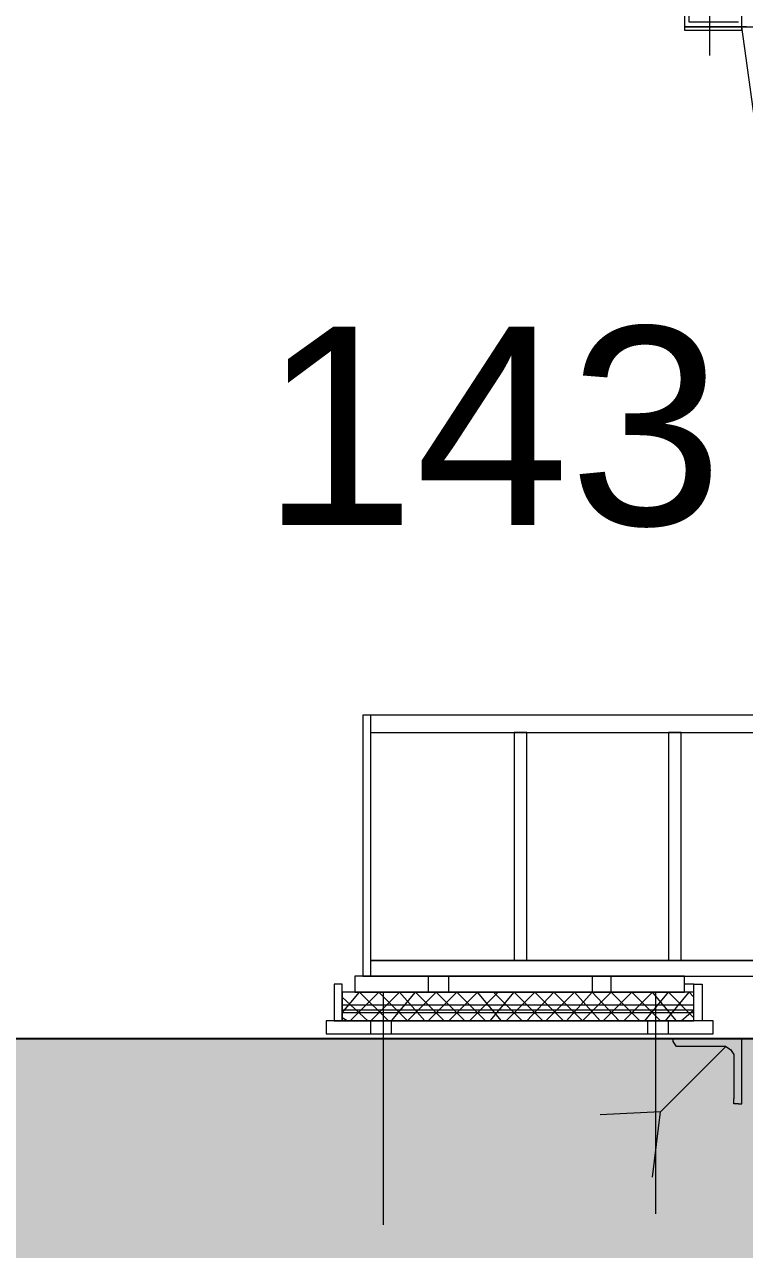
# Model space of a CAD drawing. Header units: millimetres. Extents: x 3220 to 226993, y 817 to 176024.
# Drawn here: x 198251 to 198905, y 145752 to 146864 of the extents above; entities that cross this region are included whole.
import ezdxf

# ---------------------------------------------------------------- set-up
doc = ezdxf.new("R2010")
doc.units = ezdxf.units.MM
doc.layers.add('Repère', color=76, linetype='Continuous')
doc.styles.get("Standard").update_dxf_attribs({"font": 'arial.ttf'})

# ---------------------------------------------------------------- blocks, each defined once
blk = doc.blocks.new('section b-c')
h = blk.add_hatch()
h.set_pattern_fill('AR-CONC', color=256, scale=3)
h.set_pattern_definition([(50, (0, 2000), (546.554, -47.817), [57.15, -628.65]), (355, (0, 2000), (-105.73, 573.17), [45.72, -502.922]), (100.4514, (45.55, 1996), (440.824, 525.353), [48.57, -534.271]), (46.1842, (0, 2152.4), (813.237, -126.127), [85.725, -942.975]), (96.6356, (67.8, 2141.9), (712.212, 742.278), [72.855, -801.407]), (351.184, (0, 2152.4), (712.212, 742.278), [68.58, -754.38]), (21, (76.2, 2114.3), (454.843, -306.7956), [57.15, -628.65]), (326, (76.2, 2114.3), (185.406, 552.564), [45.72, -502.92]), (71.4514, (114.1, 2088.73), (640.249, 245.768), [48.57, -534.27]), (37.5, (0, 2000), (9.2658, 253.6651), [0, -496.824, 0, -510.54, 0, -504.825]), (7.5, (0, 2000), (200.459, 300.5417), [0, -291.084, 0, -485.394, 0, -192.405]), (327.5, (-169.93, 2000), (406.7718, -17.1862), [0, -190.5, 0, -594.36, 0, -788.67]), (317.5, (-246.13, 2000), (444.3875, 76.2795), [0, -247.65, 0, -394.716, 0, -560.07])])
h.paths.add_polyline_path([(0, 9500), (-250, 9500), (-250, 5000), (0, 5000)])
h.paths.add_polyline_path([(250, 9500), (0, 9500), (0, 5000), (250, 5000)])
h.paths.add_polyline_path([(0, 10000), (-250, 10000), (-250, 9500), (0, 9500)])
h.paths.add_polyline_path([(3000, 10000), (0, 10000), (0, 9500), (250, 9500), (3000, 9500)])
h.paths.add_polyline_path([(6000, 10000), (3000, 10000), (3000, 9500), (6000, 9500)])
h.paths.add_polyline_path([(9000, 10000), (6000, 10000), (6000, 9500), (9000, 9500)])
h.paths.add_polyline_path([(12000, 10000), (9000, 10000), (9000, 9500), (12000, 9500)])
h.paths.add_polyline_path([(15000, 10000), (12000, 10000), (12000, 9500), (15000, 9500)])
h.paths.add_polyline_path([(24000, 10000), (15000, 10000), (15000, 9500), (15250, 9500), (17750, 9500), (24000, 9500)])
h.paths.add_polyline_path([(24000, 9500), (23750, 9500), (23750, 5000), (24000, 5000)])
h.paths.add_polyline_path([(24250, 9500), (24000, 9500), (24000, 5000), (24250, 5000)])
h.paths.add_polyline_path([(24250, 10000), (24000, 10000), (24000, 9500), (24250, 9500)])
blk.add_lwpolyline([(-250, 5000), (-250, 10000), (24250, 10000), (24250, 4000)])
blk = doc.blocks.new('ligne broyage L 2')
at = {"color": 7, "linetype": 'Continuous', "lineweight": 5, "true_color": 0x000007}
for points in [[(-747.9, 10656.7), (-747.9, 12956.8)], [(-776.8, 10630.7), (-776.8, 10701.6)], [(-747.9, 10656.7), (-684.2, 10656.7)], [(-1084.9, 10015.9), (1084.9, 10015.9)], [(-1084.9, 9809.1), (1084.9, 9809.1), (1084.9, 9809.1)], [(-1111, 9761.3), (-1095.1, 9780.1)], [(-1103.7, 9754.1), (-1077.7, 9780.1)], [(-1069, 9754.1), (-1095.1, 9780.1)], [(-1084.9, 9754.1), (-1058.9, 9780.1)], [(-1051.7, 9754.1), (-1077.7, 9780.1)], [(-1066.1, 9754.1), (-1044.4, 9780.1)], [(-1035.8, 9754.1), (-1058.9, 9780.1)], [(-1051.7, 9754.1), (-1025.6, 9780.1)], [(-1018.4, 9754.1), (-1044.4, 9780.1)], [(-1032.9, 9754.1), (-1006.8, 9780.1)], [(-999.6, 9754.1), (-1025.6, 9780.1)], [(-1014.1, 9754.1), (-988, 9780.1)], [(-980.8, 9754.1), (-1006.8, 9780.1)], [(-995.2, 9754.1), (-969.2, 9780.1)], [(-966.3, 9754.1), (-988, 9780.1)], [(-976.4, 9754.1), (-954.7, 9780.1)], [(-947.5, 9754.1), (-973.5, 9780.1)], [(-962, 9754.1), (-935.9, 9780.1)], [(-928.7, 9754.1), (-954.7, 9780.1)], [(-943.2, 9754.1), (-918.6, 9780.1)], [(-909.9, 9754.1), (-935.9, 9780.1)], [(-925.8, 9754.1), (-899.8, 9780.1)], [(-892.5, 9754.1), (-918.6, 9780.1)], [(-907, 9754.1), (-883.9, 9780.1)], [(-876.6, 9754.1), (-899.8, 9780.1)], [(-892.5, 9754.1), (-866.5, 9780.1)], [(-859.3, 9754.1), (-883.9, 9780.1)], [(-873.7, 9754.1), (-847.7, 9780.1)], [(-840.5, 9754.1), (-866.5, 9780.1)], [(-854.9, 9754.1), (-828.9, 9780.1)], [(-821.7, 9754.1), (-847.7, 9780.1)], [(-836.1, 9754.1), (-814.4, 9780.1)], [(-807.2, 9754.1), (-828.9, 9780.1)], [(-817.3, 9754.1), (-795.6, 9780.1)], [(-791.3, 9757), (-814.4, 9780.1)], [(-791.3, 9787.4), (-784, 9787.4), (-784, 9754.1), (-791.3, 9754.1), (-791.3, 9787.4), (-800, 9787.4)], [(-791.3, 9775.8), (-795.6, 9780.1)], [(-1087.8, 9754.1), (-1111, 9775.8)], [(-791.3, 9768.5), (-1111, 9768.5)], [(-1111, 9764.2), (-791.3, 9764.2)], [(-791.3, 9761.3), (-1111, 9761.3)], [(-1106.6, 9754.1), (-1111, 9757)], [(-802.9, 9754.1), (-791.3, 9764.2)], [(-999.6, 9738.2), (-743.5, 9738.2), (-743.5, 9738.2)], [(-762.3, 9730.9), (-807.2, 9730.9), (-810.1, 9735.3), (-810.1, 9738.2), (-747.9, 9738.2)], [(-762.3, 9730.9), (-807.2, 9730.9), (-810.1, 9735.3), (-810.1, 9738.2), (-747.9, 9738.2)], [(-750.8, 9678.9), (-747.9, 9678.9), (-747.9, 9738.2)], [(-750.8, 9678.9), (-747.9, 9678.9), (-747.9, 9738.2)], [(-747.9, 9713.6), (-747.9, 9738.2)], [(-762.3, 9730.9), (-758, 9728), (-755.1, 9723.7), (-755.1, 9683.2)], [(-762.3, 9730.9), (-758, 9728), (-755.1, 9723.7), (-755.1, 9683.2)], [(-750.8, 9678.9), (-755.1, 9678.9), (-755.1, 9683.2)], [(-750.8, 9678.9), (-755.1, 9678.9), (-755.1, 9683.2)]]:
    blk.add_lwpolyline(points, dxfattribs=at)
at = {"color": 7, "linetype": 'Continuous', "lineweight": 15, "true_color": 0x000007}
for points in [[(-750.8, 10661.1), (-795.6, 10661.1), (-795.6, 10679.9), (-800, 10679.9), (-800, 10656.7), (-747.9, 10656.7), (-800, 10656.7)], [(-658.2, 10008.7), (-747.9, 10656.7), (-800, 10656.7), (-747.9, 10656.7)], [(-747.9, 10656.7), (-795.6, 10656.7), (-795.6, 10656.7)], [(1084.9, 10031.8), (-1084.9, 10031.8)], [(-743.5, 10031.8), (-1084.9, 10031.8), (-1084.9, 10031.8)], [(-1084.9, 9794.6), (1084.9, 9794.6)], [(-1084.9, 9742.5), (-1084.9, 9754.1)], [(-1066.1, 9742.5), (-1066.1, 9754.1)], [(-833.2, 9742.5), (-833.2, 9754.1)], [(-814.4, 9742.5), (-814.4, 9754.1)], [(-828.9, 9612.3), (-821.7, 9671.6), (-762.3, 9730.9)], [(-821.7, 9671.6), (-876.6, 9668.7), (-876.6, 9668.7)]]:
    blk.add_lwpolyline(points, dxfattribs=at)
for points in [[(-747.9, 10653.9), (-747.9, 10656.7), (-800, 10656.7), (-800, 10653.9)], [(-743.5, 10656.7), (-791.3, 10656.7)], [(-773.9, 9742.5), (-773.9, 9754.1), (-1125.4, 9754.1), (-1125.4, 9742.5)]]:
    blk.add_lwpolyline(points, close=True, dxfattribs=at)
at = {"color": 7, "linetype": 'Continuous', "lineweight": 5, "true_color": 0x000007}
for points in [[(-1084.9, 9794.6), (-1084.9, 10031.8), (-1092.2, 10031.8), (-1092.2, 9794.6)], [(-943.2, 9809.1), (-943.2, 10015.9), (-954.7, 10015.9), (-954.7, 9809.1)], [(-802.9, 9809.1), (-802.9, 10015.9), (-814.4, 10015.9), (-814.4, 9809.1)], [(-800, 9780.1), (-800, 9794.6), (-1099.4, 9794.6), (-1099.4, 9780.1)], [(-1014.1, 9780.1), (-1014.1, 9794.6), (-1032.9, 9794.6), (-1032.9, 9780.1)], [(-866.5, 9780.1), (-866.5, 9794.6), (-883.9, 9794.6), (-883.9, 9780.1)], [(-791.3, 9754.1), (-791.3, 9780.1), (-1111, 9780.1), (-1111, 9754.1)]]:
    blk.add_lwpolyline(points, close=True, dxfattribs=at)
at = {"color": 1, "linetype": 'Continuous', "lineweight": 5, "true_color": 0x000001}
for points in [[(-677, 9809.1), (-1084.9, 9809.1), (-1084.9, 9809.1)], [(-1073.4, 9568.9), (-1073.4, 9780.1), (-1073.4, 9780.1)], [(-826, 9579), (-826, 9780.1), (-826, 9780.1)]]:
    blk.add_lwpolyline(points, dxfattribs=at)
at = {"color": 5, "linetype": 'Continuous', "lineweight": 5, "true_color": 0x000005}
blk.add_lwpolyline([(-1111, 9754.1), (-1111, 9787.4), (-1118.2, 9787.4), (-1118.2, 9754.1)], close=True, dxfattribs=at)

msp = doc.modelspace()

# ---------------------------------------------------------------- block references
at = {"color": 2}
msp.add_blockref('section b-c', (190650.8, 135943.7), dxfattribs=at)
msp.add_blockref('ligne broyage L 2', (199650.8, 136205.5))

# ---------------------------------------------------------------- texts
at = {"layer": 'Repère', "insert": (198466.4, 146589.9), "char_height": 180, "attachment_point": 1}
msp.add_mtext_dynamic_manual_height_columns('143', width=631.382, gutter_width=12.5, heights=[0], dxfattribs=at)

doc.saveas('drawing.dxf')
